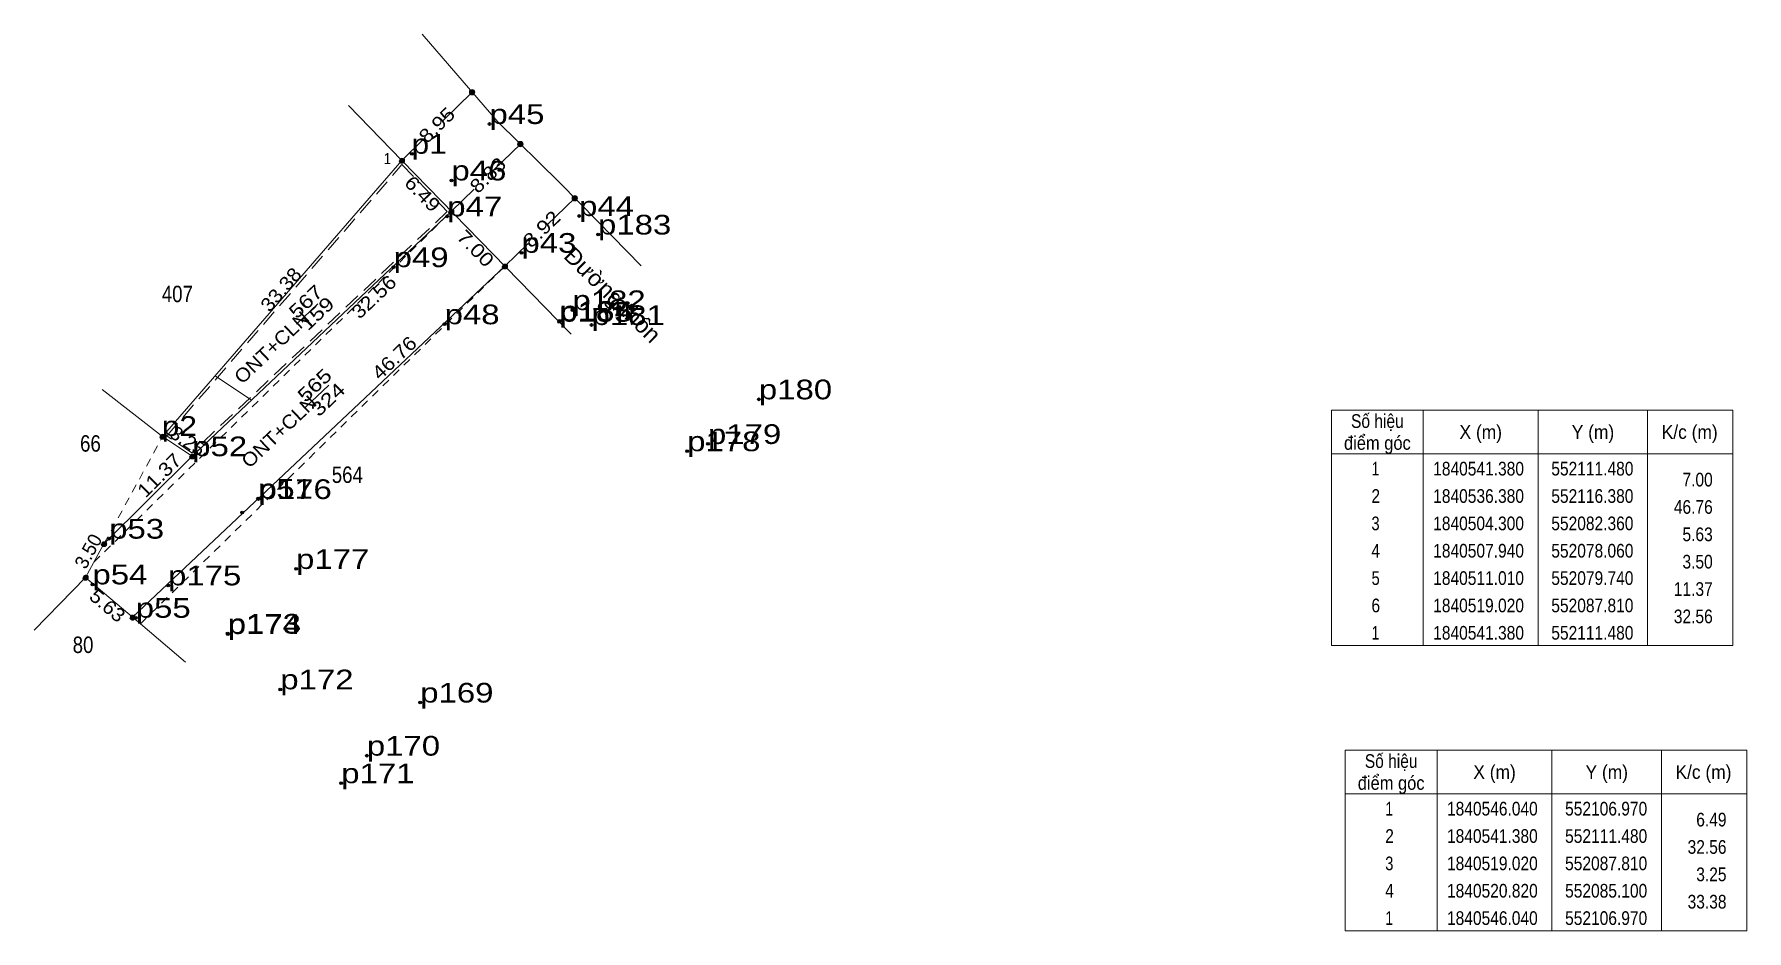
# Model space of a CAD drawing. Header units: metres. Extents: x 551668 to 552230, y 1840452 to 1840597.
# Drawn here: x 552073.4 to 552229.9, y 1840475.7 to 1840557.6 of the extents above; entities that cross this region are included whole.
import ezdxf
from ezdxf.enums import TextEntityAlignment as Align

# ---------------------------------------------------------------- set-up
doc = ezdxf.new("R2010")
doc.units = ezdxf.units.M
doc.header["$LTSCALE"] = 0.5
doc.header["$PDMODE"] = 32
doc.header["$PDSIZE"] = 0.25
doc.linetypes.add('MEDIUM_DASHED', pattern=[4.5, 3, -1.5])
doc.linetypes.add('SHORT_DASHED', pattern=[2.7, 1.5, -1.2])
for name, color, linetype, lineweight in [('1', 7, 'MEDIUM_DASHED', 13), ('10', 7, 'SHORT_DASHED', 13), ('13', 7, 'Continuous', 13), ('2', 7, 'Continuous', 13), ('23', 7, 'Continuous', 13), ('28', 7, 'Continuous', 13), ('63', 7, 'Continuous', 13)]:
    doc.layers.add(name, color=color, linetype=linetype, lineweight=lineweight)
doc.layers.add('12', color=7, linetype='Continuous')
doc.layers.add('7', color=7, linetype='Continuous')

msp = doc.modelspace()

# ---------------------------------------------------------------- hatches: boundary and pattern name
at = {"layer": '10'}
for points in [[(552107.22, 1840546.04, 1), (552106.72, 1840546.04, 1)], [(552111.73, 1840541.38, 1), (552111.23, 1840541.38, 1)], [(552116.63, 1840536.38, 1), (552116.13, 1840536.38, 1)], [(552085.35, 1840520.82, 1), (552084.85, 1840520.82, 1)], [(552088.06, 1840519.02, 1), (552087.56, 1840519.02, 1)], [(552079.99, 1840511.01, 1), (552079.49, 1840511.01, 1)], [(552078.31, 1840507.94, 1), (552077.81, 1840507.94, 1)], [(552082.61, 1840504.3, 1), (552082.11, 1840504.3, 1)]]:
    msp.add_hatch(color=256, dxfattribs=at).paths.add_polyline_path(points)
at = {"layer": '13'}
for points in [[(552113.64, 1840552.28, 1), (552113.14, 1840552.28, 1)], [(552118.05, 1840547.54, 1), (552117.55, 1840547.54, 1)], [(552123.02, 1840542.6, 1), (552122.52, 1840542.6, 1)]]:
    msp.add_hatch(color=256, dxfattribs=at).paths.add_polyline_path(points)

# ---------------------------------------------------------------- linework, layer by layer
at = {"layer": '1'}
msp.add_lwpolyline([(552106.98, 1840545.67), (552111.12, 1840541.39), (552087.78, 1840519.34), (552085.48, 1840520.87)], close=True, dxfattribs=at)
at = {"layer": '10', "linetype": 'Continuous'}
for p, q in [((552085.1, 1840520.82), (552106.97, 1840546.04)), ((552079.59, 1840525.13), (552085.1, 1840520.82)), ((552089.91, 1840526.36), (552093.24, 1840524.15)), ((552085.1, 1840520.82), (552087.81, 1840519.02)), ((552078.06, 1840507.94), (552079.74, 1840511.01)), ((552083.07, 1840503.7), (552078.06, 1840507.94)), ((552083.07, 1840503.7), (552087.19, 1840500.21))]:
    msp.add_line(p, q, dxfattribs=at)
at = {"layer": '10'}
for p, q in [((552078.83, 1840509.35), (552111.48, 1840541.38)), ((552083.07, 1840503.7), (552116.38, 1840536.38)), ((552079.74, 1840511.01), (552085.1, 1840520.82))]:
    msp.add_line(p, q, dxfattribs=at)
for centre in [(552106.97, 1840546.04), (552111.48, 1840541.38), (552116.38, 1840536.38), (552085.1, 1840520.82), (552087.81, 1840519.02), (552079.74, 1840511.01), (552078.06, 1840507.94), (552082.36, 1840504.3)]:
    msp.add_circle(centre, 0.25, dxfattribs=at)
at = {"layer": '13'}
for p, q in [((552113.39, 1840552.28), (552110.7, 1840549.67)), ((552108.99, 1840548.01), (552106.97, 1840546.04)), ((552117.8, 1840547.54), (552115.38, 1840545.18)), ((552113.57, 1840543.41), (552111.5, 1840541.4)), ((552122.77, 1840542.6), (552120.22, 1840540.12)), ((552118.51, 1840538.45), (552116.38, 1840536.38)), ((552097.33, 1840531.09), (552099.28, 1840532.94)), ((552098.14, 1840523.46), (552100.3, 1840525.51)), ((552073.37, 1840503.12), (552078.06, 1840507.94))]:
    msp.add_line(p, q, dxfattribs=at)
for centre in [(552113.39, 1840552.28), (552117.8, 1840547.54), (552122.77, 1840542.6)]:
    msp.add_circle(centre, 0.25, dxfattribs=at)
at = {"layer": '2'}
for p, q in [((552200.33, 1840523.23), (552200.33, 1840501.73)), ((552210.83, 1840523.23), (552210.83, 1840501.73)), ((552220.83, 1840523.23), (552220.83, 1840501.73)), ((552191.93, 1840519.23), (552228.63, 1840519.23))]:
    msp.add_line(p, q, dxfattribs=at)
msp.add_lwpolyline([(552191.93, 1840523.23), (552228.63, 1840523.23), (552228.63, 1840501.73), (552191.93, 1840501.73)], close=True, dxfattribs=at)
at = {"layer": '23'}
for p, q in [((552102.09, 1840551.06), (552106.97, 1840546.04)), ((552106.97, 1840546.04), (552122.44, 1840530.17)), ((552121.37, 1840544.02), (552124.88, 1840540.46)), ((552124.88, 1840540.46), (552128.85, 1840536.42))]:
    msp.add_line(p, q, dxfattribs=at)
msp.add_lwpolyline([(552108.81, 1840557.58), (552115.74, 1840549.57), (552121.37, 1840544.02)], dxfattribs=at)
at = {"layer": '28'}
msp.add_line((552116.38, 1840536.38), (552082.36, 1840504.3), dxfattribs=at)
msp.add_lwpolyline([(552111.48, 1840541.38), (552087.81, 1840519.02), (552079.74, 1840511.01)], dxfattribs=at)
at = {"layer": '63'}
for p, q in [((552201.59, 1840492.16), (552201.59, 1840475.66)), ((552212.09, 1840492.16), (552212.09, 1840475.66)), ((552222.09, 1840492.16), (552222.09, 1840475.66)), ((552193.19, 1840488.16), (552229.89, 1840488.16))]:
    msp.add_line(p, q, dxfattribs=at)
msp.add_lwpolyline([(552193.19, 1840492.16), (552229.89, 1840492.16), (552229.89, 1840475.66), (552193.19, 1840475.66)], close=True, dxfattribs=at)
at = {"layer": '7'}
for p in [(552114.98, 1840549.38), (552107.87, 1840546.66), (552111.5, 1840544.22), (552111.12, 1840540.94), (552123.17, 1840540.97), (552124.9, 1840539.28), (552117.9, 1840537.61), (552106.22, 1840536.3), (552110.88, 1840531.08), (552121.35, 1840531.31), (552121.39, 1840531.39), (552122.56, 1840532.37), (552124.31, 1840531.01), (552139.6, 1840524.22), (552085.03, 1840520.88), (552134.95, 1840520.15), (552087.81, 1840519.02), (552133.05, 1840519.48), (552092.37, 1840513.88), (552093.82, 1840515.14), (552093.87, 1840515.11), (552080.22, 1840511.49), (552097.3, 1840508.73), (552078.69, 1840507.31), (552085.6, 1840507.22), (552082.65, 1840504.26), (552091.05, 1840502.81), (552091.06, 1840502.77), (552095.86, 1840497.71), (552108.65, 1840496.51), (552103.77, 1840491.66), (552101.43, 1840489.14)]:
    msp.add_point(p, dxfattribs=at)

# ---------------------------------------------------------------- texts
at = {"layer": '12'}
for s, width, p in [('p45', 1.25, (552114.98, 1840549.38)), ('p1', 1.2, (552107.86, 1840546.66)), ('p46', 1.25, (552111.5, 1840544.22)), ('p47', 1.25, (552111.12, 1840540.94)), ('p44', 1.25, (552123.17, 1840540.97)), ('p183', 1.25, (552124.9, 1840539.28)), ('p43', 1.25, (552117.9, 1840537.61)), ('p49', 1.25, (552106.22, 1840536.3)), ('p48', 1.25, (552110.88, 1840531.08)), ('p185', 1.25, (552121.35, 1840531.31)), ('p184', 1.25, (552121.39, 1840531.39)), ('p182', 1.25, (552122.56, 1840532.37)), ('p181', 1.25, (552124.31, 1840531.01)), ('p180', 1.25, (552139.6, 1840524.22)), ('p2', 1.2, (552085.03, 1840520.88)), ('p179', 1.25, (552134.95, 1840520.14)), ('p52', 1.25, (552087.81, 1840519.02)), ('p178', 1.25, (552133.05, 1840519.48)), ('p51', 1.25, (552093.82, 1840515.14)), ('p176', 1.25, (552093.87, 1840515.11)), ('p53', 1.25, (552080.22, 1840511.49)), ('p177', 1.25, (552097.3, 1840508.72)), ('p54', 1.25, (552078.69, 1840507.31)), ('p175', 1.25, (552085.6, 1840507.22)), ('p55', 1.25, (552082.65, 1840504.26)), ('p173', 1.25, (552091.05, 1840502.81)), ('p174', 1.25, (552091.06, 1840502.77)), ('p172', 1.25, (552095.86, 1840497.72)), ('p169', 1.25, (552108.65, 1840496.51)), ('p170', 1.25, (552103.77, 1840491.66)), ('p171', 1.25, (552101.43, 1840489.14))]:
    msp.add_text(s, height=1.8, dxfattribs=dict(at, width=width)).set_placement(p)
at = {"layer": '13'}
for s, height, rotation, width, p in [('8.95', 1.25, 44.185, 1.15, (552110.6044, 1840548.8345)), ('8.83', 1.25, 44.263, 1.15, (552115.2638, 1840544.2579)), ('8.92', 1.25, 44.228, 1.2, (552120.1791, 1840539.3308)), ('Đường thôn', 1.5, 315.41, 1.05, (552125.7035, 1840533.2211)), ('567', 1.25, 43.41, 1.25, (552098.6255, 1840532.6961)), ('159', 1.25, 43.41, 1.25, (552099.6455, 1840531.6055)), ('565', 1.25, 43.41, 1.25, (552099.4255, 1840525.0561)), ('324', 1.25, 43.41, 1.25, (552100.6505, 1840523.7502))]:
    msp.add_text(s, height=height, rotation=rotation, dxfattribs=dict(at, width=width)).set_placement(p, align=Align.CENTER)
at = {"layer": '13', "width": 0.85}
for s, p in [('407', (552086.45, 1840533.1)), ('66', (552078.505, 1840519.44)), ('564', (552101.985, 1840516.58)), ('80', (552077.83, 1840501.04))]:
    msp.add_text(s, height=1.5, dxfattribs=at).set_placement(p, align=Align.CENTER)
at = {"layer": '13', "width": 1.1}
for p in [(552098.641, 1840531.4733), (552099.301, 1840523.7833)]:
    msp.add_text('ONT+CLN', height=1.25, rotation=43.41, dxfattribs=at).set_placement(p, align=Align.RIGHT)
at = {"layer": '2'}
for s, rotation, width, p in [('7.00', 314.421, 1.2, (552113.2537, 1840537.5774)), ('46.76', 43.319, 1.15, (552106.7062, 1840527.5566)), ('11.37', 44.786, 1.15, (552085.2447, 1840516.832)), ('5.63', 319.752, 1.1, (552079.6562, 1840504.8958))]:
    msp.add_text(s, height=1.25, rotation=rotation, dxfattribs=dict(at, width=width)).set_placement(p, align=Align.CENTER)
for s, width, p in [('Số hiệu', 0.85, (552196.13, 1840521.61)), ('X (m)', 0.95, (552205.58, 1840520.61)), ('Y (m)', 0.95, (552215.835, 1840520.61)), ('K/c (m)', 0.95, (552224.675, 1840520.61)), ('điểm góc', 0.9, (552196.13, 1840519.61)), (' 1', 0.75, (552195.78, 1840517.26)), ('1840541.380', 0.85, (552205.38, 1840517.26)), ('552111.480', 0.85, (552215.78, 1840517.26)), (' 2', 0.85, (552195.785, 1840514.76)), ('1840536.380', 0.85, (552205.38, 1840514.76)), ('552116.380', 0.85, (552215.78, 1840514.76)), (' 3', 0.8, (552195.775, 1840512.26)), ('1840504.300', 0.85, (552205.38, 1840512.26)), ('552082.360', 0.85, (552215.78, 1840512.26)), (' 4', 0.85, (552195.78, 1840509.76)), ('1840507.940', 0.85, (552205.38, 1840509.76)), ('552078.060', 0.85, (552215.78, 1840509.76)), (' 5', 0.8, (552195.785, 1840507.26)), ('1840511.010', 0.85, (552205.38, 1840507.26)), ('552079.740', 0.85, (552215.78, 1840507.26)), (' 6', 0.85, (552195.785, 1840504.76)), ('1840519.020', 0.85, (552205.38, 1840504.76)), ('552087.810', 0.85, (552215.78, 1840504.76)), (' 1', 0.75, (552195.78, 1840502.26)), ('1840541.380', 0.85, (552205.38, 1840502.26)), ('552111.480', 0.85, (552215.78, 1840502.26))]:
    msp.add_text(s, height=1.25, dxfattribs=dict(at, width=width)).set_placement(p, align=Align.CENTER)
at = {"layer": '2', "width": 0.85}
for s, p in [('7.00', (552226.78, 1840516.26)), ('46.76', (552226.78, 1840513.76)), ('5.63', (552226.78, 1840511.26)), ('3.50', (552226.78, 1840508.76)), ('11.37', (552226.78, 1840506.26)), ('32.56', (552226.78, 1840503.76))]:
    msp.add_text(s, height=1.25, dxfattribs=at).set_placement(p, align=Align.RIGHT)
at = {"layer": '2'}
msp.add_text('3.50', height=1.25, rotation=61.311, dxfattribs=at).set_placement((552078.8572, 1840510.04), align=Align.CENTER)
at = {"layer": '63'}
for s, height, width, p in [(' 1', 1, 0.9, (552105.98, 1840545.72)), ('6.49', 1.25, 0.85, (552228.04, 1840485.19)), ('32.56', 1.25, 0.85, (552228.04, 1840482.69)), ('3.25', 1.25, 0.85, (552228.04, 1840480.19)), ('33.38', 1.25, 0.85, (552228.04, 1840477.69))]:
    msp.add_text(s, height=height, dxfattribs=dict(at, width=width)).set_placement(p, align=Align.RIGHT)
for s, rotation, width, p in [('6.49', 314.063, 1.15, (552108.4092, 1840542.5646)), ('33.38', 49.069, 1.1, (552096.391, 1840533.8455)), ('32.56', 43.37, 1.15, (552104.8458, 1840533.1292)), ('3.25', 326.408, 1.05, (552087.0542, 1840519.8875))]:
    msp.add_text(s, height=1.25, rotation=rotation, dxfattribs=dict(at, width=width)).set_placement(p, align=Align.CENTER)
for s, width, p in [('Số hiệu', 0.85, (552197.39, 1840490.54)), ('X (m)', 0.95, (552206.84, 1840489.54)), ('Y (m)', 0.95, (552217.095, 1840489.54)), ('K/c (m)', 0.95, (552225.935, 1840489.54)), ('điểm góc', 0.9, (552197.39, 1840488.54)), (' 1', 0.75, (552197.04, 1840486.19)), ('1840546.040', 0.85, (552206.64, 1840486.19)), ('552106.970', 0.85, (552217.04, 1840486.19)), (' 2', 0.85, (552197.045, 1840483.69)), ('1840541.380', 0.85, (552206.64, 1840483.69)), ('552111.480', 0.85, (552217.04, 1840483.69)), (' 3', 0.8, (552197.035, 1840481.19)), ('1840519.020', 0.85, (552206.64, 1840481.19)), ('552087.810', 0.85, (552217.04, 1840481.19)), (' 4', 0.85, (552197.04, 1840478.69)), ('1840520.820', 0.85, (552206.64, 1840478.69)), ('552085.100', 0.85, (552217.04, 1840478.69)), (' 1', 0.75, (552197.04, 1840476.19)), ('1840546.040', 0.85, (552206.64, 1840476.19)), ('552106.970', 0.85, (552217.04, 1840476.19))]:
    msp.add_text(s, height=1.25, dxfattribs=dict(at, width=width)).set_placement(p, align=Align.CENTER)

doc.saveas('drawing.dxf')
